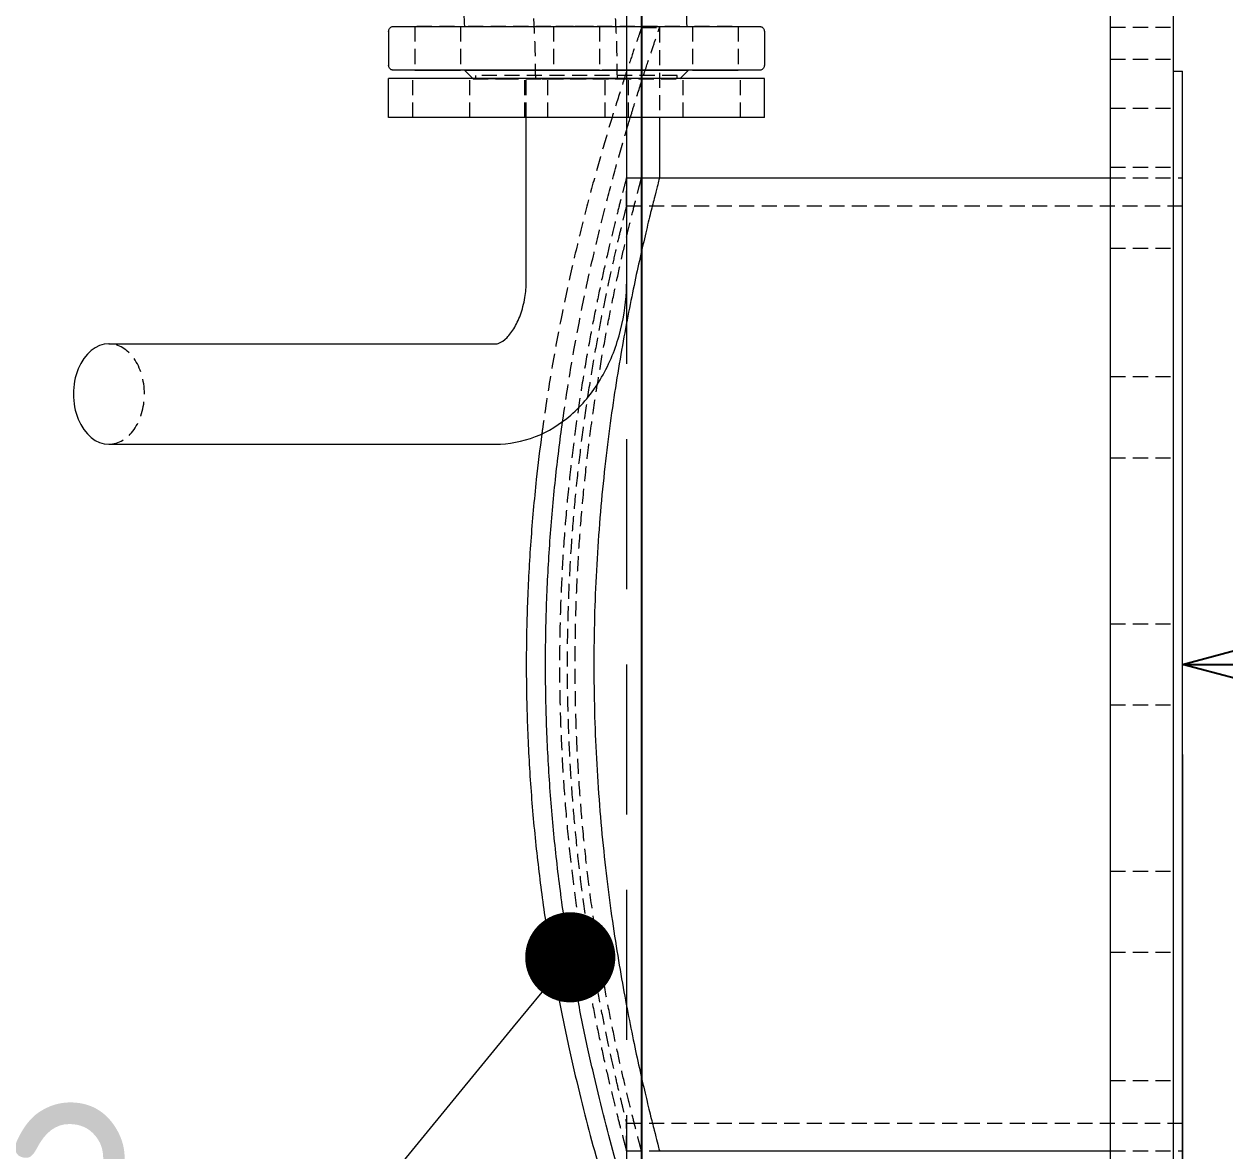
# Model space of a CAD drawing. Header units: millimetres. Extents: x -46397 to 283259, y -8690 to 23983.
# Drawn here: x 122681.2 to 123080.7, y 6290.3 to 6665.4 of the extents above; entities that cross this region are included whole.
import ezdxf
from ezdxf import colors
from ezdxf.entities.mleader import LeaderData, LeaderLine
from ezdxf.enums import TextEntityAlignment as Align
from ezdxf.math import Vec2, Vec3

# ---------------------------------------------------------------- set-up
doc = ezdxf.new("R2010")
doc.units = ezdxf.units.MM
doc.linetypes.add('HIDDENX2', pattern=[0.75, 0.5, -0.25])
doc.layers.get('Defpoints').update_dxf_attribs({"lineweight": 0})
for name, color, linetype, lineweight in [('0-Dim', 7, 'Continuous', 0), ('DUONGCHINH', 7, 'Continuous', 25), ('Long_AM_Visible', 30, 'Continuous', 25), ('NETCHINH', 7, 'Continuous', 9), ('PHANTOM 2', 8, 'Continuous', 0)]:
    doc.layers.add(name, color=color, linetype=linetype, lineweight=lineweight)
doc.styles.add('Arial', font='arial.ttf')
doc.styles.add('GHI CHÚ 1', font='isocp_IV25.ttf', dxfattribs={"width": 0.8})
doc.styles.add('Long_Text', font='isocp.shx', dxfattribs={"width": 0.7})
doc.styles.get("Standard").update_dxf_attribs({"font": 'isocp.shx', "width": 0.8})
doc.dimstyles.new('1-30SCALE', dxfattribs={"dimtxt": 75, "dimasz": 75, "dimexe": 37.5, "dimexo": 30, "dimgap": 30, "dimtad": 1, "dimtoh": 1, "dimdec": 0, "dimdsep": 46, "dimtxsty": 'GHI CHÚ 1', "dimcen": 0.09, "dimclrd": 256, "dimclre": 256, "dimclrt": 2, "dimadec": 0, "dimazin": 0, "dimtfac": 1, "dimtdec": 0, "dimtofl": 0, "dimtmove": 0, "dimatfit": 3, "dimfxl": 1, "dimlwd": 0, "dimlwe": 0, "dimarcsym": 0})

# ---------------------------------------------------------------- blocks, each defined once
blk = doc.blocks.new('A$C84ccd93c')
at = {"color": 3, "linetype": 'HIDDENX2', "lineweight": 0, "ltscale": 100, "extrusion": (6.89019e-16, 1, 0)}
blk.add_line((602.33, 1954.61), (602.33, 454.61), dxfattribs=at)
at = {"layer": 'DUONGCHINH', "color": 2, "ltscale": 10, "extrusion": (6.89019e-16, 1, 0)}
blk.add_line((607.33, 1954.61), (607.33, 454.61), dxfattribs=at)
blk = doc.blocks.new('A$Cbc6c2a49')
at = {"color": 2, "linetype": 'Continuous', "lineweight": 0, "ltscale": 10, "extrusion": (6.89019e-16, 1, 0)}
for p, q in [((763.33, 964.61), (763.33, 1444.61)), ((784.33, 964.61), (784.33, 1444.61)), ((523.2, 1415.32), (523.2, 1404.01)), ((648.2, 1415.32), (648.2, 1404.01)), ((648.2, 1399.61), (523.2, 1399.61)), ((523.2, 1386.61), (523.2, 1399.61)), ((551.24, 1399.61), (548.47, 1402.38)), ((620.16, 1399.61), (622.92, 1402.38)), ((648.2, 1386.61), (648.2, 1399.61)), ((784.33, 1402.11), (787.33, 1402.11)), ((787.33, 1007.11), (787.33, 1402.11)), ((648.2, 1386.61), (523.2, 1386.61)), ((569, 1332.61), (569, 1386.61)), ((602.4, 1332.61), (602.4, 1386.61)), ((613.33, 1386.61), (613.33, 1366.59)), ((613.33, 1366.56), (763.33, 1366.56)), ((430.13, 1311.31), (558.83, 1311.31)), ((430.13, 1277.91), (558.83, 1277.91)), ((613.33, 1042.66), (763.33, 1042.66))]:
    blk.add_line(p, q, dxfattribs=at)
at = {"color": 1, "linetype": 'HIDDENX2', "lineweight": 0, "ltscale": 10, "extrusion": (6.89019e-16, 1, 0)}
for p, q in [((531.89, 1416.95), (531.89, 1402.38)), ((547.11, 1416.95), (547.11, 1402.38)), ((578.09, 1416.95), (578.09, 1402.38)), ((593.31, 1416.95), (593.31, 1402.38)), ((607.33, 1366.59), (607.33, 1416.56)), ((607.33, 1416.56), (613.33, 1416.56)), ((613.33, 1416.56), (613.33, 1386.61)), ((624.28, 1416.95), (624.28, 1402.38)), ((639.5, 1416.95), (639.5, 1402.38)), ((763.33, 1416.75), (784.33, 1416.75)), ((763.33, 1406.11), (784.33, 1406.11)), ((531.2, 1386.61), (531.2, 1399.61)), ((550.2, 1386.61), (550.2, 1399.61)), ((551.29, 1399.56), (551.24, 1399.61)), ((619.2, 1400.61), (552.2, 1400.61)), ((552.2, 1399.61), (552.2, 1400.61)), ((568.45, 1386.61), (568.45, 1400.61)), ((569, 1386.61), (569, 1400.61)), ((576.2, 1386.61), (576.2, 1399.61)), ((578.09, 1402.38), (578.09, 1402.38)), ((593.31, 1402.38), (593.31, 1402.38)), ((595.2, 1386.61), (595.2, 1399.61)), ((602.4, 1386.61), (602.4, 1400.61)), ((602.95, 1386.61), (602.95, 1400.61)), ((619.2, 1399.61), (619.2, 1400.61)), ((620.1, 1399.56), (620.16, 1399.61)), ((621.2, 1386.61), (621.2, 1399.61)), ((640.2, 1386.61), (640.2, 1399.61)), ((763.33, 1389.75), (784.33, 1389.75)), ((602.33, 1357.29), (602.33, 1366.56)), ((602.33, 1366.56), (613.33, 1366.56)), ((607.33, 1366.59), (613.33, 1366.59)), ((763.33, 1370.14), (784.33, 1370.14)), ((763.33, 1366.56), (787.33, 1366.56)), ((763.33, 1366.56), (787.33, 1366.56)), ((602.33, 1357.29), (787.33, 1357.29)), ((763.33, 1343.14), (784.33, 1343.14)), ((763.33, 1300.39), (784.33, 1300.39)), ((763.33, 1273.39), (784.33, 1273.39)), ((763.33, 1218.11), (784.33, 1218.11)), ((763.33, 1191.11), (784.33, 1191.11)), ((763.33, 1135.84), (784.33, 1135.84)), ((763.33, 1108.84), (784.33, 1108.84)), ((763.33, 1066.09), (784.33, 1066.09)), ((602.33, 1051.93), (787.33, 1051.93)), ((602.33, 1042.66), (602.33, 1051.93)), ((602.33, 1042.66), (613.33, 1042.66)), ((763.33, 1042.66), (787.33, 1042.66))]:
    blk.add_line(p, q, dxfattribs=at)
at = {"color": 1, "linetype": 'HIDDENX2', "lineweight": 0, "ltscale": 10, "extrusion": (0, 0, -1)}
for centre, major_axis, start_param, end_param in [((539.5, 1416.95), (-7.61, 0), -0.785398, 5.497787), ((585.7, 1416.95), (-7.61, 0), -0.785398, 5.497787), ((585.7, 1416.95), (-7.61, 0), -0.785398, 5.497787), ((631.89, 1416.95), (-7.61, 0), -0.785398, 5.497787), ((585.7, 1399.56), (-34.4, 0), -0.785398, 5.497787), ((585.7, 1402.38), (-37.23, 0), -0.785398, -0.000005), ((585.7, 1399.56), (-13.59, 0), -0.785398, 5.497787), ((585.7, 1402.38), (-37.23, 0), -1.944062, -1.196848), ((585.7, 1402.38), (-7.61, 0), 2.356194490338424, 8.63937979751801)]:
    blk.add_ellipse(centre, major_axis=major_axis, ratio=0.000005, start_param=start_param, end_param=end_param, dxfattribs=at)
at = {"color": 2, "linetype": 'Continuous', "lineweight": 0, "ltscale": 10, "extrusion": (0, 0, -1)}
for centre, major_axis, start_param, end_param in [((539.5, 1402.38), (-7.61, 0), 2.356194490338424, 8.63937979751801), ((585.7, 1402.38), (-37.23, 0), -0.000005, 4.339123), ((585.7, 1402.38), (-37.23, 0), -1.196848, -0.785398), ((585.7, 1402.38), (-7.61, 0), 2.356194490338424, 8.63937979751801), ((631.89, 1402.38), (-7.61, 0), 2.356194490338424, 8.63937979751801)]:
    blk.add_ellipse(centre, major_axis=major_axis, ratio=0.000005, start_param=start_param, end_param=end_param, dxfattribs=at)
at = {"color": 2, "linetype": 'Continuous', "lineweight": 0, "ltscale": 10}
blk.add_ellipse((430.13, 1294.61), major_axis=(0, 16.7), ratio=0.707107, start_param=0, end_param=3.141593, dxfattribs=at)
at = {"color": 1, "linetype": 'HIDDENX2', "lineweight": 0, "ltscale": 10}
for major_axis, start_param, end_param in [((0, 16.7), -1.570796, 0), ((0, -16.7), 0, 1.570796)]:
    blk.add_ellipse((430.13, 1294.61), major_axis=major_axis, ratio=0.707107, start_param=start_param, end_param=end_param, dxfattribs=at)
for points, knots in [([(599.28, 1399.56), (599.28, 1403.9), (599.2, 1408.24), (598.88, 1416.91), (598.64, 1421.24), (598, 1429.88), (597.6, 1434.19), (596.64, 1442.77), (596.08, 1447.04), (594.8, 1455.55), (594.08, 1459.78), (593.28, 1463.98)], [1.5707898, 1.5707898, 1.5707898, 1.5707898, 1.6231497, 1.6231497, 1.6755095, 1.6755095, 1.7278694, 1.7278694, 1.7802293, 1.7802293, 1.8325892, 1.8325892, 1.8325892, 1.8325892]), ([(572.11, 1399.56), (572.11, 1403.56), (572.04, 1407.57), (571.74, 1415.57), (571.52, 1419.56), (570.92, 1427.53), (570.56, 1431.5), (569.67, 1439.41), (569.15, 1443.34), (567.98, 1451.17), (567.32, 1455.06), (566.59, 1458.92)], [1.5707898, 1.5707898, 1.5707898, 1.5707898, 1.6231497, 1.6231497, 1.6755095, 1.6755095, 1.7278694, 1.7278694, 1.7802293, 1.7802293, 1.8325892, 1.8325892, 1.8325892, 1.8325892]), ([(584.67, 1416.95), (587.11, 1416.95), (589.52, 1416.95), (593.08, 1416.95), (594.26, 1416.95), (596.6, 1416.95), (597.76, 1416.95), (601.15, 1416.95), (603.3, 1416.95), (605.85, 1416.95), (606.36, 1416.95), (607.35, 1416.95), (607.84, 1416.95), (609.28, 1416.95), (610.19, 1416.95), (612.81, 1416.95), (614.38, 1416.95), (616.13, 1416.95), (616.47, 1416.95), (617.12, 1416.95), (617.43, 1416.95), (618.32, 1416.95), (619.4, 1416.95), (620.26, 1416.95), (620.83, 1416.95), (621, 1416.95), (621.32, 1416.95), (621.47, 1416.95), (622.13, 1416.95), (622.42, 1416.95), (622.5, 1416.95), (622.47, 1416.95), (622.33, 1416.95), (622.27, 1416.95), (622.12, 1416.95), (622.03, 1416.95), (621.5, 1416.95), (620.85, 1416.95), (619.76, 1416.95), (619.53, 1416.95), (619.03, 1416.95), (618.77, 1416.95), (617.94, 1416.95), (617.35, 1416.95), (615.41, 1416.95), (613.92, 1416.95), (611.39, 1416.95), (610.51, 1416.95), (608.68, 1416.95), (607.73, 1416.95), (605.76, 1416.95), (604.74, 1416.95), (602.62, 1416.95), (601.53, 1416.95), (598.2, 1416.95), (595.91, 1416.95), (592.97, 1416.95), (592.37, 1416.95), (591.18, 1416.95), (590.57, 1416.95), (588.76, 1416.95), (587.55, 1416.95), (583.93, 1416.95), (581.53, 1416.95), (578.53, 1416.95), (577.93, 1416.95), (576.75, 1416.95), (576.16, 1416.95), (574.41, 1416.95), (573.26, 1416.95), (571.01, 1416.95), (569.91, 1416.95), (568.29, 1416.95), (567.76, 1416.95), (566.7, 1416.95), (566.18, 1416.95), (563.6, 1416.95), (561.71, 1416.95), (559.09, 1416.95), (558.25, 1416.95), (557.06, 1416.95), (556.68, 1416.95), (555.93, 1416.95), (555.57, 1416.95), (553.83, 1416.95), (552.65, 1416.95), (551.43, 1416.95), (551.19, 1416.95), (550.76, 1416.95), (550.55, 1416.95), (549.98, 1416.95), (549.66, 1416.95), (548.88, 1416.95), (548.59, 1416.95), (548.52, 1416.95), (548.52, 1416.95), (548.55, 1416.95), (548.58, 1416.95), (548.72, 1416.95), (548.87, 1416.95), (549.29, 1416.95), (549.55, 1416.95), (550.2, 1416.95), (550.59, 1416.95), (551.9, 1416.95), (552.99, 1416.95), (554.93, 1416.95), (555.63, 1416.95), (557.13, 1416.95), (557.93, 1416.95), (560.43, 1416.95), (562.25, 1416.95), (565.23, 1416.95), (566.26, 1416.95), (568.37, 1416.95), (569.45, 1416.95), (571.65, 1416.95), (572.78, 1416.95), (574.5, 1416.95), (575.08, 1416.95), (576.25, 1416.95), (576.84, 1416.95), (579.82, 1416.95), (582.23, 1416.95), (584.67, 1416.95)], [0, 0, 0, 0, 0.0066473, 0.0066473, 0.0099709, 0.0099709, 0.0132946, 0.0132946, 0.0199419, 0.0199419, 0.0216037, 0.0216037, 0.0232655, 0.0232655, 0.0265892, 0.0265892, 0.0332365, 0.0332365, 0.0348983, 0.0348983, 0.0365601, 0.0365601, 0.0398837, 0.0432074, 0.0432074, 0.0448692, 0.0448692, 0.046531, 0.046531, 0.0531783, 0.0531783, 0.056502, 0.056502, 0.0581638, 0.0581638, 0.0598256, 0.0598256, 0.0664729, 0.0664729, 0.0681347, 0.0681347, 0.0697965, 0.0697965, 0.0731202, 0.0731202, 0.0797675, 0.0797675, 0.0830911, 0.0830911, 0.0864148, 0.0864148, 0.0897384, 0.0897384, 0.0930621, 0.0930621, 0.0997094, 0.0997094, 0.1013712, 0.1013712, 0.103033, 0.103033, 0.1063566, 0.1063566, 0.1130039, 0.1130039, 0.1146658, 0.1146658, 0.1163276, 0.1163276, 0.1196512, 0.1196512, 0.1229749, 0.1229749, 0.1246367, 0.1246367, 0.1262985, 0.1262985, 0.1329458, 0.1329458, 0.1362695, 0.1362695, 0.1379313, 0.1379313, 0.1395931, 0.1395931, 0.1462404, 0.1462404, 0.1479022, 0.1479022, 0.149564, 0.149564, 0.1528877, 0.1528877, 0.159535, 0.159535, 0.1611968, 0.1611968, 0.1628586, 0.1628586, 0.1661823, 0.1661823, 0.1695059, 0.1695059, 0.1728295, 0.1728295, 0.1794768, 0.1794768, 0.1828005, 0.1828005, 0.1861241, 0.1861241, 0.1927714, 0.1927714, 0.1960951, 0.1960951, 0.1994187, 0.1994187, 0.2027424, 0.2027424, 0.2044042, 0.2044042, 0.206066, 0.206066, 0.2127133, 0.2127133, 0.2127133, 0.2127133]), ([(607.33, 1416.56), (607.33, 1416.56), (607.22, 1416.24), (606.76, 1414.92), (606.41, 1413.91), (605.47, 1411.2), (604.89, 1409.5), (603.51, 1405.4), (602.71, 1403.01), (600.94, 1397.59), (599.97, 1394.55), (597.88, 1387.88), (596.77, 1384.26), (594.47, 1376.49), (593.29, 1372.36), (590.88, 1363.69), (589.67, 1359.16), (587.28, 1349.81), (586.06, 1344.84), (583.63, 1334.34), (582.42, 1328.82), (580.06, 1317.3), (578.92, 1311.31), (576.76, 1298.94), (575.74, 1292.56), (574.59, 1284.48), (574.37, 1282.91), (574.16, 1281.33)], [322.33581, 322.33581, 322.33581, 322.33581, 342.476028, 342.476028, 362.616247, 362.616247, 382.756465, 382.756465, 402.896684, 402.896684, 423.036902, 423.036902, 443.17712, 443.17712, 463.317339, 463.317339, 483.457557, 483.457557, 503.609315, 503.609315, 523.761073, 523.761073, 543.912831, 543.912831, 564.064589, 564.064589, 568.89586, 568.89586, 568.89586, 568.89586]), ([(603.6, 1386.61), (604.08, 1388.2), (604.55, 1389.74), (606.04, 1394.55), (607.01, 1397.59), (608.76, 1403.02), (609.55, 1405.41), (610.92, 1409.5), (611.49, 1411.2), (612.42, 1413.91), (612.76, 1414.92), (613.22, 1416.24), (613.33, 1416.56), (613.33, 1416.56)], [212.659395, 212.659395, 212.659395, 212.659395, 221.590894, 221.590894, 241.727475, 241.727475, 261.864056, 261.864056, 282.000636, 282.000636, 302.137217, 302.137217, 322.273798, 322.273798, 322.273798, 322.273798]), ([(622.92, 1402.38), (621.79, 1402.38), (620.63, 1402.38), (617.5, 1402.38), (615.48, 1402.38), (611.34, 1402.38), (609.21, 1402.38), (604.85, 1402.38), (602.62, 1402.38), (598.1, 1402.38), (595.81, 1402.38), (591.2, 1402.38), (588.87, 1402.38), (584.22, 1402.38), (581.88, 1402.38), (577.25, 1402.38), (574.95, 1402.38), (570.4, 1402.38), (568.16, 1402.38), (563.76, 1402.38), (561.59, 1402.38), (557.39, 1402.38), (555.35, 1402.38), (551.69, 1402.38), (550.05, 1402.38), (548.47, 1402.38)], [58.043195, 58.043195, 58.043195, 58.043195, 62.338104, 62.338104, 69.317289, 69.317289, 76.296474, 76.296474, 83.275658, 83.275658, 90.254842, 90.254842, 97.234026, 97.234026, 104.21321, 104.21321, 111.192394, 111.192394, 118.171578, 118.171578, 125.150762, 125.150762, 132.129946, 132.129946, 138.113507, 138.113507, 138.113507, 138.113507]), ([(581.06, 1285.41), (581.09, 1285.62), (581.12, 1285.83), (582.07, 1292.55), (583.07, 1298.93), (585.21, 1311.3), (586.34, 1317.3), (588.67, 1328.81), (589.87, 1334.34), (592.28, 1344.83), (593.48, 1349.81), (595.85, 1359.16), (597.05, 1363.69), (599.43, 1372.36), (600.6, 1376.5), (601.96, 1381.13), (602.18, 1381.87), (602.4, 1382.6)], [79.946567, 79.946567, 79.946567, 79.946567, 80.590576, 80.590576, 100.73822, 100.73822, 120.885864, 120.885864, 141.033508, 141.033508, 161.181152, 161.181152, 181.317733, 181.317733, 201.454314, 201.454314, 205.340096, 205.340096, 205.340096, 205.340096]), ([(602.33, 1366.56), (602.33, 1366.56), (602.27, 1366.32), (602, 1365.31), (601.79, 1364.55), (601.25, 1362.49), (600.9, 1361.19), (600.09, 1358.07), (599.63, 1356.25), (598.59, 1352.11), (598.02, 1349.79), (596.8, 1344.7), (596.15, 1341.92), (594.8, 1335.99), (594.11, 1332.82), (592.71, 1326.18), (592, 1322.71), (590.61, 1315.55), (589.9, 1311.74), (588.49, 1303.7), (587.78, 1299.47), (586.42, 1290.65), (585.76, 1286.06), (584.51, 1276.59), (583.93, 1271.71), (582.86, 1261.75), (582.38, 1256.65), (581.55, 1246.34), (581.19, 1241.11), (580.63, 1230.63), (580.41, 1225.37), (580.13, 1214.92), (580.06, 1209.73), (580.06, 1199.5), (580.13, 1194.31), (580.41, 1183.85), (580.63, 1178.6), (581.19, 1168.11), (581.55, 1162.89), (582.38, 1152.57), (582.86, 1147.48), (583.93, 1137.51), (584.51, 1132.64), (585.76, 1123.17), (586.42, 1118.58), (587.78, 1109.76), (588.49, 1105.53), (589.9, 1097.49), (590.61, 1093.68), (592, 1086.52), (592.71, 1083.04), (594.11, 1076.41), (594.8, 1073.24), (596.15, 1067.31), (596.8, 1064.53), (598.02, 1059.44), (598.59, 1057.12), (599.63, 1052.98), (600.09, 1051.16), (600.9, 1048.04), (601.25, 1046.74), (601.79, 1044.68), (602, 1043.91), (602.27, 1042.91), (602.33, 1042.66), (602.33, 1042.66)], [245.334781, 245.334781, 245.334781, 245.334781, 260.666733, 260.666733, 275.998686, 275.998686, 291.330638, 291.330638, 306.66259, 306.66259, 321.994542, 321.994542, 337.326495, 337.326495, 352.658447, 352.658447, 367.990399, 367.990399, 383.325294, 383.325294, 398.66019, 398.66019, 413.995085, 413.995085, 429.329981, 429.329981, 444.664876, 444.664876, 459.999771, 459.999771, 475.334667, 475.334667, 490.669562, 490.669562, 506.004458, 506.004458, 521.339353, 521.339353, 536.674248, 536.674248, 552.009144, 552.009144, 567.344039, 567.344039, 582.678934, 582.678934, 598.01383, 598.01383, 613.348725, 613.348725, 628.680678, 628.680678, 644.01263, 644.01263, 659.344582, 659.344582, 674.676534, 674.676534, 690.008486, 690.008486, 705.340439, 705.340439, 720.672391, 720.672391, 736.004343, 736.004343, 736.004343, 736.004343]), ([(607.33, 1042.64), (607.33, 1042.64), (607.27, 1042.88), (607, 1043.89), (606.8, 1044.65), (606.25, 1046.71), (605.92, 1048.01), (605.11, 1051.13), (604.65, 1052.95), (603.62, 1057.09), (603.05, 1059.41), (601.84, 1064.51), (601.2, 1067.28), (599.87, 1073.22), (599.18, 1076.38), (597.78, 1083.02), (597.08, 1086.5), (595.7, 1093.66), (595, 1097.47), (593.6, 1105.52), (592.9, 1109.75), (591.55, 1118.57), (590.89, 1123.16), (589.66, 1132.63), (589.08, 1137.51), (588.02, 1147.47), (587.54, 1152.57), (586.72, 1162.89), (586.37, 1168.11), (585.8, 1178.59), (585.59, 1183.85), (585.31, 1194.31), (585.25, 1199.5), (585.25, 1209.73), (585.31, 1214.92), (585.59, 1225.38), (585.8, 1230.64), (586.37, 1241.12), (586.72, 1246.34), (587.54, 1256.66), (588.02, 1261.75), (589.08, 1271.72), (589.66, 1276.6), (590.89, 1286.07), (591.55, 1290.66), (592.9, 1299.48), (593.6, 1303.71), (595, 1311.76), (595.7, 1315.57), (597.08, 1322.73), (597.78, 1326.21), (599.18, 1332.85), (599.87, 1336.01), (601.2, 1341.95), (601.84, 1344.72), (603.05, 1349.81), (603.62, 1352.13), (604.65, 1356.28), (605.11, 1358.1), (605.92, 1361.22), (606.25, 1362.52), (606.8, 1364.58), (607, 1365.34), (607.27, 1366.35), (607.33, 1366.59), (607.33, 1366.59)], [245.354851, 245.354851, 245.354851, 245.354851, 260.688107, 260.688107, 276.021362, 276.021362, 291.354617, 291.354617, 306.687872, 306.687872, 322.021128, 322.021128, 337.354383, 337.354383, 352.687638, 352.687638, 368.020893, 368.020893, 383.356994, 383.356994, 398.693096, 398.693096, 414.029197, 414.029197, 429.365298, 429.365298, 444.701399, 444.701399, 460.0375, 460.0375, 475.373602, 475.373602, 490.709703, 490.709703, 506.045804, 506.045804, 521.381905, 521.381905, 536.718006, 536.718006, 552.054107, 552.054107, 567.390209, 567.390209, 582.72631, 582.72631, 598.062411, 598.062411, 613.398512, 613.398512, 628.731767, 628.731767, 644.065023, 644.065023, 659.398278, 659.398278, 674.731533, 674.731533, 690.064788, 690.064788, 705.398044, 705.398044, 720.731299, 720.731299, 736.064554, 736.064554, 736.064554, 736.064554]), ([(602.33, 1357.29), (602.33, 1357.29), (602.28, 1357.07), (602.03, 1356.12), (601.85, 1355.4), (601.37, 1353.45), (601.06, 1352.23), (600.35, 1349.29), (599.93, 1347.57), (599.01, 1343.67), (598.5, 1341.49), (597.42, 1336.68), (596.84, 1334.07), (595.65, 1328.47), (595.03, 1325.49), (593.79, 1319.23), (593.16, 1315.95), (591.92, 1309.2), (591.29, 1305.6), (590.04, 1298.02), (589.42, 1294.03), (588.21, 1285.71), (587.62, 1281.39), (586.52, 1272.46), (586, 1267.86), (585.06, 1258.46), (584.63, 1253.66), (583.89, 1243.93), (583.58, 1239.01), (583.08, 1229.13), (582.89, 1224.18), (582.64, 1214.33), (582.58, 1209.43), (582.58, 1199.8), (582.64, 1194.9), (582.89, 1185.05), (583.08, 1180.1), (583.58, 1170.22), (583.89, 1165.29), (584.63, 1155.57), (585.06, 1150.77), (586, 1141.37), (586.52, 1136.77), (587.62, 1127.84), (588.21, 1123.51), (589.42, 1115.2), (590.04, 1111.21), (591.29, 1103.63), (591.92, 1100.03), (593.16, 1093.28), (593.79, 1090), (595.03, 1083.74), (595.65, 1080.76), (596.84, 1075.16), (597.42, 1072.54), (598.5, 1067.74), (599.01, 1065.56), (599.93, 1061.65), (600.35, 1059.94), (601.06, 1057), (601.37, 1055.77), (601.85, 1053.83), (602.03, 1053.11), (602.28, 1052.16), (602.33, 1051.93), (602.33, 1051.93)], [231.149206, 231.149206, 231.149206, 231.149206, 245.594945, 245.594945, 260.040684, 260.040684, 274.486423, 274.486423, 288.932162, 288.932162, 303.377901, 303.377901, 317.823639, 317.823639, 332.269378, 332.269378, 346.715117, 346.715117, 361.163029, 361.163029, 375.610941, 375.610941, 390.058853, 390.058853, 404.506765, 404.506765, 418.954677, 418.954677, 433.402589, 433.402589, 447.850501, 447.850501, 462.298413, 462.298413, 476.746325, 476.746325, 491.194237, 491.194237, 505.642149, 505.642149, 520.090061, 520.090061, 534.537973, 534.537973, 548.985885, 548.985885, 563.433797, 563.433797, 577.881709, 577.881709, 592.327447, 592.327447, 606.773186, 606.773186, 621.218925, 621.218925, 635.664664, 635.664664, 650.110403, 650.110403, 664.556142, 664.556142, 679.00188, 679.00188, 693.447619, 693.447619, 693.447619, 693.447619])]:
    blk.add_open_spline(points, degree=3, knots=knots, dxfattribs=at)
at = {"color": 2, "linetype": 'Continuous', "lineweight": 0, "ltscale": 10}
for points, knots in [([(622.48, 1416.95), (622.38, 1420.1), (622.24, 1423.25), (621.87, 1429.54), (621.64, 1432.68), (621.09, 1438.95), (620.78, 1442.08), (620.06, 1448.32), (619.66, 1451.43), (618.77, 1457.63), (618.28, 1460.72), (617.75, 1463.8)], [1.6154377, 1.6154377, 1.6154377, 1.6154377, 1.6542929, 1.6542929, 1.693149, 1.693149, 1.7320051, 1.7320051, 1.7708612, 1.7708612, 1.8097174, 1.8097174, 1.8097174, 1.8097174]), ([(548.52, 1416.95), (548.4, 1419.86), (548.24, 1422.77), (547.82, 1428.57), (547.56, 1431.46), (546.95, 1437.22), (546.6, 1440.09), (546.15, 1443.34), (546.09, 1443.73), (546.04, 1444.12)], [1.6276595, 1.6276595, 1.6276595, 1.6276595, 1.6734402, 1.6734402, 1.7192221, 1.7192221, 1.765004, 1.765004, 1.7713162, 1.7713162, 1.7713162, 1.7713162]), ([(523.2, 1415.32), (523.2, 1415.49), (523.23, 1415.67), (523.34, 1416), (523.42, 1416.16), (523.63, 1416.44), (523.76, 1416.56), (524.04, 1416.76), (524.2, 1416.83), (524.45, 1416.91), (524.53, 1416.92), (524.66, 1416.94), (524.71, 1416.95), (524.76, 1416.95), (524.78, 1416.95), (524.79, 1416.95), (524.8, 1416.95), (524.8, 1416.95), (524.8, 1416.95), (524.81, 1416.95), (524.81, 1416.95), (524.82, 1416.95), (524.82, 1416.95), (524.82, 1416.95), (524.82, 1416.95), (524.82, 1416.95), (524.82, 1416.95), (524.83, 1416.95), (524.83, 1416.95), (524.83, 1416.95), (524.84, 1416.95), (524.86, 1416.95), (524.9, 1416.95), (525.11, 1416.95), (525.39, 1416.95), (526.23, 1416.95), (526.78, 1416.95), (528.13, 1416.95), (528.94, 1416.95), (530.79, 1416.95), (531.84, 1416.95), (534.17, 1416.95), (535.45, 1416.95), (538.23, 1416.95), (539.73, 1416.95), (542.91, 1416.95), (544.6, 1416.95), (548.16, 1416.95), (550.02, 1416.95), (553.89, 1416.95), (555.91, 1416.95), (560.05, 1416.95), (562.19, 1416.95), (566.54, 1416.95), (568.77, 1416.95), (573.29, 1416.95), (575.58, 1416.95), (580.2, 1416.95), (582.53, 1416.95), (587.18, 1416.95), (589.51, 1416.95), (594.14, 1416.95), (596.44, 1416.95), (600.99, 1416.95), (603.24, 1416.95), (607.64, 1416.95), (609.8, 1416.95), (614, 1416.95), (616.04, 1416.95), (619.99, 1416.95), (621.89, 1416.95), (625.52, 1416.95), (627.26, 1416.95), (630.54, 1416.95), (632.09, 1416.95), (634.96, 1416.95), (636.3, 1416.95), (638.74, 1416.95), (639.85, 1416.95), (641.82, 1416.95), (642.69, 1416.95), (644.16, 1416.95), (644.77, 1416.95), (645.73, 1416.95), (646.08, 1416.95), (646.39, 1416.95), (646.46, 1416.95), (646.53, 1416.95), (646.54, 1416.95), (646.56, 1416.95), (646.56, 1416.95), (646.57, 1416.95), (646.56, 1416.95), (646.57, 1416.95), (646.57, 1416.95), (646.58, 1416.95), (646.58, 1416.95), (646.58, 1416.95), (646.58, 1416.95), (646.59, 1416.95), (646.59, 1416.95), (646.59, 1416.95), (646.6, 1416.95), (646.61, 1416.95), (646.62, 1416.95), (646.64, 1416.95), (646.65, 1416.95), (646.69, 1416.94), (646.73, 1416.94), (646.87, 1416.92), (646.97, 1416.9), (647.23, 1416.82), (647.39, 1416.74), (647.67, 1416.53), (647.8, 1416.4), (648, 1416.12), (648.07, 1415.96), (648.17, 1415.64), (648.2, 1415.48), (648.2, 1415.32)], [0, 0, 0, 0, 0.528736, 0.528736, 1.047921, 1.047921, 1.567449, 1.567449, 2.086964, 2.086964, 2.344199, 2.344199, 2.473782, 2.473782, 2.514623, 2.514623, 2.527888, 2.527888, 2.534445, 2.534445, 2.547747, 2.547747, 2.574177, 2.574177, 2.606475, 2.606475, 2.703306, 2.703306, 2.993693, 2.993693, 3.864856, 3.864856, 6.478895, 6.478895, 13.48298, 13.48298, 20.462889, 20.462889, 27.442146, 27.442146, 34.421351, 34.421351, 41.400544, 41.400544, 48.379732, 48.379732, 55.358919, 55.358919, 62.338104, 62.338104, 69.317289, 69.317289, 76.296474, 76.296474, 83.275658, 83.275658, 90.254842, 90.254842, 97.234026, 97.234026, 104.21321, 104.21321, 111.192394, 111.192394, 118.171578, 118.171578, 125.150762, 125.150762, 132.129946, 132.129946, 139.109131, 139.109131, 146.088316, 146.088316, 153.067501, 153.067501, 160.046687, 160.046687, 167.025875, 167.025875, 174.005066, 174.005066, 180.984267, 180.984267, 187.963501, 187.963501, 190.875835, 190.875835, 192.295898, 192.295898, 192.987402, 192.987402, 193.506022, 193.506022, 193.603436, 193.603436, 193.613191, 193.613191, 193.619737, 193.619737, 193.626295, 193.626295, 193.639578, 193.639578, 193.665966, 193.665966, 193.700248, 193.700248, 193.803071, 193.803071, 194.112683, 194.112683, 194.636116, 194.636116, 195.155483, 195.155483, 195.675004, 195.675004, 196.157959, 196.157959, 196.157959, 196.157959]), ([(548.47, 1402.38), (548.21, 1402.38), (547.94, 1402.38), (545.87, 1402.38), (544.13, 1402.38), (540.85, 1402.38), (539.31, 1402.38), (536.43, 1402.38), (535.09, 1402.38), (532.65, 1402.38), (531.54, 1402.38), (529.57, 1402.38), (528.71, 1402.38), (527.23, 1402.38), (526.62, 1402.38), (525.66, 1402.38), (525.31, 1402.38), (525, 1402.38), (524.93, 1402.38), (524.87, 1402.38), (524.85, 1402.38), (524.84, 1402.38), (524.83, 1402.38), (524.83, 1402.38), (524.83, 1402.38), (524.82, 1402.38), (524.82, 1402.38), (524.81, 1402.38), (524.81, 1402.38), (524.81, 1402.38), (524.81, 1402.38), (524.81, 1402.38), (524.81, 1402.38), (524.8, 1402.38), (524.8, 1402.38), (524.78, 1402.38), (524.78, 1402.38), (524.76, 1402.39), (524.74, 1402.39), (524.7, 1402.39), (524.66, 1402.39), (524.53, 1402.41), (524.43, 1402.43), (524.16, 1402.52), (524, 1402.6), (523.72, 1402.8), (523.6, 1402.93), (523.4, 1403.21), (523.32, 1403.37), (523.22, 1403.69), (523.2, 1403.85), (523.2, 1404.01)], [138.113507, 138.113507, 138.113507, 138.113507, 139.109131, 139.109131, 146.088316, 146.088316, 153.067501, 153.067501, 160.046687, 160.046687, 167.025875, 167.025875, 174.005066, 174.005066, 180.984267, 180.984267, 187.963501, 187.963501, 190.875835, 190.875835, 192.295898, 192.295898, 192.987402, 192.987402, 193.506022, 193.506022, 193.603436, 193.603436, 193.613191, 193.613191, 193.619737, 193.619737, 193.626295, 193.626295, 193.639578, 193.639578, 193.665966, 193.665966, 193.700248, 193.700248, 193.803071, 193.803071, 194.112683, 194.112683, 194.636116, 194.636116, 195.155483, 195.155483, 195.675004, 195.675004, 196.157959, 196.157959, 196.157959, 196.157959]), ([(648.2, 1404.01), (648.2, 1403.84), (648.17, 1403.66), (648.06, 1403.33), (647.97, 1403.17), (647.76, 1402.89), (647.64, 1402.77), (647.35, 1402.57), (647.19, 1402.5), (646.94, 1402.42), (646.86, 1402.41), (646.73, 1402.39), (646.69, 1402.39), (646.63, 1402.38), (646.62, 1402.38), (646.6, 1402.38), (646.6, 1402.38), (646.59, 1402.38), (646.59, 1402.38), (646.58, 1402.38), (646.58, 1402.38), (646.58, 1402.38), (646.58, 1402.38), (646.57, 1402.38), (646.57, 1402.38), (646.57, 1402.38), (646.57, 1402.38), (646.57, 1402.38), (646.57, 1402.38), (646.56, 1402.38), (646.56, 1402.38), (646.53, 1402.38), (646.49, 1402.38), (646.29, 1402.38), (646, 1402.38), (645.16, 1402.38), (644.61, 1402.38), (643.26, 1402.38), (642.46, 1402.38), (640.6, 1402.38), (639.55, 1402.38), (637.22, 1402.38), (635.94, 1402.38), (633.16, 1402.38), (631.67, 1402.38), (628.48, 1402.38), (626.79, 1402.38), (624.33, 1402.38), (623.63, 1402.38), (622.92, 1402.38)], [0, 0, 0, 0, 0.528736, 0.528736, 1.047921, 1.047921, 1.567449, 1.567449, 2.086964, 2.086964, 2.344199, 2.344199, 2.473782, 2.473782, 2.514623, 2.514623, 2.527888, 2.527888, 2.534445, 2.534445, 2.547747, 2.547747, 2.574177, 2.574177, 2.606475, 2.606475, 2.703306, 2.703306, 2.993693, 2.993693, 3.864856, 3.864856, 6.478895, 6.478895, 13.48298, 13.48298, 20.462889, 20.462889, 27.442146, 27.442146, 34.421351, 34.421351, 41.400544, 41.400544, 48.379732, 48.379732, 55.358919, 55.358919, 58.043195, 58.043195, 58.043195, 58.043195]), ([(613.33, 1366.59), (613.33, 1366.59), (613.27, 1366.35), (613, 1365.34), (612.8, 1364.58), (612.26, 1362.52), (611.93, 1361.22), (611.14, 1358.1), (610.68, 1356.28), (609.66, 1352.14), (609.1, 1349.82), (607.9, 1344.72), (607.26, 1341.95), (605.94, 1336.01), (605.26, 1332.85), (603.88, 1326.21), (603.19, 1322.73), (601.82, 1315.57), (601.12, 1311.76), (599.74, 1303.71), (599.05, 1299.48), (597.71, 1290.66), (597.06, 1286.07), (595.84, 1276.6), (595.26, 1271.72), (594.22, 1261.75), (593.74, 1256.66), (592.93, 1246.34), (592.58, 1241.12), (592.02, 1230.63), (591.81, 1225.37), (591.54, 1214.92), (591.47, 1209.73), (591.47, 1204.61)], [735.98588, 735.98588, 735.98588, 735.98588, 751.317553, 751.317553, 766.649226, 766.649226, 781.980899, 781.980899, 797.312573, 797.312573, 812.644246, 812.644246, 827.975919, 827.975919, 843.307593, 843.307593, 858.639266, 858.639266, 873.973671, 873.973671, 889.308076, 889.308076, 904.642481, 904.642481, 919.976886, 919.976886, 935.311291, 935.311291, 950.645696, 950.645696, 965.980101, 965.980101, 981.314506, 981.314506, 981.314506, 981.314506]), ([(558.83, 1277.91), (563.14, 1277.91), (567.69, 1278.73), (576.25, 1282.07), (580.26, 1284.53), (587.63, 1290.91), (590.91, 1294.92), (596.33, 1303.9), (598.41, 1308.9), (601.26, 1318.96), (602.04, 1324.03), (602.36, 1330.13), (602.4, 1331.38), (602.4, 1332.61)], [1, 1, 1, 1, 1.284704, 1.284704, 1.56092, 1.56092, 1.859879, 1.859879, 2.174038, 2.174038, 2.488198, 2.488198, 2.570796, 2.570796, 2.570796, 2.570796]), ([(558.83, 1311.31), (559.13, 1311.31), (559.47, 1311.35), (560.66, 1311.87), (561.54, 1312.39), (563.39, 1314.27), (564.3, 1315.42), (565.93, 1318.22), (566.67, 1319.85), (567.88, 1323.45), (568.35, 1325.44), (568.88, 1329.19), (569, 1330.94), (569, 1332.61)], [1, 1, 1, 1, 1.314159, 1.314159, 1.628319, 1.628319, 1.876789, 1.876789, 2.112114, 2.112114, 2.357166, 2.357166, 2.570796, 2.570796, 2.570796, 2.570796]), ([(575.39, 1204.61), (575.39, 1211.33), (575.51, 1218.15), (576, 1231.87), (576.37, 1238.77), (577.35, 1252.5), (577.96, 1259.35), (579.38, 1272.64), (580.18, 1279.09), (581.06, 1285.41)], [0, 0, 0, 0, 20.147644, 20.147644, 40.295288, 40.295288, 60.442932, 60.442932, 79.946567, 79.946567, 79.946567, 79.946567]), ([(574.16, 1281.33), (573.49, 1276.32), (572.87, 1271.24), (571.59, 1259.35), (570.97, 1252.51), (569.98, 1238.77), (569.61, 1231.87), (569.11, 1218.15), (568.99, 1211.33), (568.99, 1197.9), (569.11, 1191.07), (569.61, 1177.36), (569.98, 1170.46), (570.97, 1156.72), (571.59, 1149.88), (573.05, 1136.37), (573.89, 1129.71), (575.74, 1116.67), (576.76, 1110.29), (578.92, 1097.92), (580.06, 1091.93), (582.42, 1080.41), (583.63, 1074.89), (586.06, 1064.39), (587.28, 1059.42), (589.67, 1050.07), (590.88, 1045.54), (593.29, 1036.87), (594.47, 1032.73), (596.77, 1024.97), (597.88, 1021.35), (599.97, 1014.68), (600.94, 1011.64), (602.71, 1006.22), (603.51, 1003.83), (604.89, 999.73), (605.47, 998.03), (606.41, 995.32), (606.76, 994.31), (607.22, 992.98), (607.33, 992.66), (607.33, 992.66)], [568.89586, 568.89586, 568.89586, 568.89586, 584.216346, 584.216346, 604.368104, 604.368104, 624.519862, 624.519862, 644.67162, 644.67162, 664.823378, 664.823378, 684.975136, 684.975136, 705.126893, 705.126893, 725.278651, 725.278651, 745.430409, 745.430409, 765.582167, 765.582167, 785.733925, 785.733925, 805.885683, 805.885683, 826.025901, 826.025901, 846.166119, 846.166119, 866.306338, 866.306338, 886.446556, 886.446556, 906.586775, 906.586775, 926.726993, 926.726993, 946.867211, 946.867211, 967.00743, 967.00743, 967.00743, 967.00743]), ([(613.33, 992.66), (613.33, 992.66), (613.22, 992.98), (612.76, 994.31), (612.42, 995.32), (611.49, 998.02), (610.92, 999.73), (609.55, 1003.82), (608.76, 1006.21), (607.01, 1011.64), (606.04, 1014.68), (603.98, 1021.34), (602.88, 1024.97), (600.6, 1032.73), (599.43, 1036.87), (597.05, 1045.54), (595.85, 1050.07), (593.48, 1059.42), (592.28, 1064.39), (589.87, 1074.89), (588.67, 1080.41), (586.34, 1091.93), (585.21, 1097.93), (583.07, 1110.3), (582.07, 1116.68), (580.23, 1129.71), (579.4, 1136.38), (577.96, 1149.88), (577.35, 1156.73), (576.37, 1170.46), (576, 1177.36), (575.51, 1191.08), (575.39, 1197.9), (575.39, 1204.61)], [966.821393, 966.821393, 966.821393, 966.821393, 986.957974, 986.957974, 1007.094554, 1007.094554, 1027.231135, 1027.231135, 1047.367716, 1047.367716, 1067.504296, 1067.504296, 1087.640877, 1087.640877, 1107.777458, 1107.777458, 1127.914038, 1127.914038, 1148.061682, 1148.061682, 1168.209326, 1168.209326, 1188.356971, 1188.356971, 1208.504615, 1208.504615, 1228.652259, 1228.652259, 1248.799903, 1248.799903, 1268.947547, 1268.947547, 1289.095191, 1289.095191, 1289.095191, 1289.095191]), ([(591.47, 1204.61), (591.47, 1199.5), (591.54, 1194.31), (591.81, 1183.85), (592.02, 1178.59), (592.58, 1168.11), (592.93, 1162.89), (593.74, 1152.57), (594.22, 1147.48), (595.26, 1137.51), (595.84, 1132.63), (597.06, 1123.16), (597.71, 1118.57), (599.05, 1109.75), (599.74, 1105.52), (601.12, 1097.47), (601.82, 1093.66), (603.19, 1086.5), (603.88, 1083.02), (605.26, 1076.38), (605.94, 1073.22), (607.26, 1067.28), (607.9, 1064.51), (609.1, 1059.41), (609.66, 1057.09), (610.68, 1052.95), (611.14, 1051.13), (611.93, 1048.01), (612.26, 1046.71), (612.8, 1044.65), (613, 1043.89), (613.27, 1042.88), (613.33, 1042.64), (613.33, 1042.64)], [0, 0, 0, 0, 15.334405, 15.334405, 30.66881, 30.66881, 46.003215, 46.003215, 61.33762, 61.33762, 76.672025, 76.672025, 92.00643, 92.00643, 107.340835, 107.340835, 122.67524, 122.67524, 138.006913, 138.006913, 153.338587, 153.338587, 168.67026, 168.67026, 184.001933, 184.001933, 199.333607, 199.333607, 214.66528, 214.66528, 229.996953, 229.996953, 245.328627, 245.328627, 245.328627, 245.328627])]:
    blk.add_open_spline(points, degree=3, knots=knots, dxfattribs=at)
at = {"color": 1, "linetype": 'HIDDENX2', "lineweight": 0, "ltscale": 10}
blk.add_open_spline([(548.52, 1416.95), (548.52, 1416.95), (548.52, 1416.95), (548.52, 1416.95)], degree=3, dxfattribs=at)
at = {"color": 2, "linetype": 'Continuous', "lineweight": 0, "ltscale": 10}
blk.add_open_spline([(602.4, 1382.6), (602.8, 1383.97), (603.21, 1385.31), (603.6, 1386.61)], degree=3, dxfattribs=at)
blk = doc.blocks.new('_TagCircle')
at = {"color": 0, "linetype": 'ByBlock', "lineweight": -2, "transparency": 16777216}
blk.add_circle((0, 0), 4, dxfattribs=at)
at = {"layer": 'Long_AM_Visible', "color": 0, "transparency": 16777216, "style": 'Long_Text'}
blk.add_attdef('TAGNUMBER', text='', height=3, dxfattribs=at).set_placement((0, -1.5), align=Align.CENTER)
blk = doc.blocks.new('_Open30')
at = {"color": 0, "linetype": 'ByBlock', "lineweight": -2}
for p, q in [((-1, 0.2679), (0, 0)), ((0, 0), (-1, -0.2679)), ((0, 0), (-1, 0))]:
    blk.add_line(p, q, dxfattribs=at)
blk = doc.blocks.new('*D509')
at = {"layer": 'Defpoints', "color": 0, "transparency": 16777216}
for p in [(123066.61, 6452.22, -1.5), (122886.61, 6218.42, -1.5), (123066.61, 6123.36)]:
    blk.add_point(p, dxfattribs=at)
at = {"layer": 'PHANTOM 2', "linetype": 'Continuous', "lineweight": 0, "transparency": 16777216}
for p, q in [((123066.61, 6422.22), (123066.61, 6093.36)), ((122886.61, 6188.42), (122886.61, 6093.36)), ((122796.61, 6123.36), (122706.61, 6123.36)), ((123156.61, 6123.36), (123246.61, 6123.36))]:
    blk.add_line(p, q, dxfattribs=at)
at = {"layer": 'PHANTOM 2', "transparency": 16777216}
for points in [[(122796.61, 6138.36), (122796.61, 6108.36), (122886.61, 6123.36)], [(123156.61, 6138.36), (123156.61, 6108.36), (123066.61, 6123.36)]]:
    blk.add_solid(points, dxfattribs=at)
at = {"layer": 'PHANTOM 2', "color": 2, "transparency": 16777216, "insert": (123215.51, 6200.09), "char_height": 95, "attachment_point": 5, "style": 'GHI CHÚ 1'}
blk.add_mtext('180', dxfattribs=at)
blk = doc.blocks.new('*D510')
at = {"layer": 'Defpoints', "color": 0, "transparency": 16777216}
for p in [(122838.15, 7202.22, -1.5), (123292.64, 7202.22), (123063.61, 6452.22, -1.5)]:
    blk.add_point(p, dxfattribs=at)
at = {"layer": 'PHANTOM 2', "linetype": 'Continuous', "lineweight": 0, "transparency": 16777216}
for p, q in [((122868.15, 7202.22), (123322.64, 7202.22)), ((123292.64, 6542.22), (123292.64, 7112.22)), ((123093.61, 6452.22), (123322.64, 6452.22))]:
    blk.add_line(p, q, dxfattribs=at)
at = {"layer": 'PHANTOM 2', "transparency": 16777216}
for points in [[(123277.64, 7112.22), (123307.64, 7112.22), (123292.64, 7202.22)], [(123277.64, 6542.22), (123307.64, 6542.22), (123292.64, 6452.22)]]:
    blk.add_solid(points, dxfattribs=at)
at = {"layer": 'PHANTOM 2', "color": 2, "transparency": 16777216, "insert": (123215.14, 6827.22), "char_height": 95, "attachment_point": 5, "rotation": 90, "style": 'GHI CHÚ 1'}
blk.add_mtext('750', dxfattribs=at)
blk = doc.blocks.new('_Dot')
at = {"color": 0, "linetype": 'ByBlock', "lineweight": -2}
blk.add_line((-0.5, 0), (-1, 0), dxfattribs=at)
at = {"color": 0, "linetype": 'ByBlock', "const_width": 0.5}
blk.add_lwpolyline([(-0.25, 0, 1), (0.25, 0, 1)], format="xyb", close=True, dxfattribs=at)

msp = doc.modelspace()

# ---------------------------------------------------------------- block references
for name in ['A$Cbc6c2a49', 'A$C84ccd93c']:
    msp.add_blockref(name, (122279.28, 5247.61, -1.5))

# ---------------------------------------------------------------- dimensions: what is measured, and where the dimension line sits
at = {"layer": 'PHANTOM 2'}
dim = msp.add_linear_dim(base=(123292.64, 7202.22), p1=(123063.61, 6452.22, -1.5), p2=(122838.15, 7202.22, -1.5), angle=90, dimstyle='1-30SCALE', override={"dimtxt": 95, "dimasz": 90, "dimexe": 30, "dimtmove": 1}, dxfattribs=at)
dim.commit()
dim.dimension.update_dxf_attribs({"geometry": '*D510', "text_midpoint": (123215.14, 6827.22)})
dim = msp.add_linear_dim(base=(123066.61, 6123.36), p1=(122886.61, 6218.42, -1.5), p2=(123066.61, 6452.22, -1.5), dimstyle='1-30SCALE', override={"dimtxt": 95, "dimasz": 90, "dimexe": 30, "dimtmove": 1}, dxfattribs=at)
dim.commit()
dim.dimension.update_dxf_attribs({"geometry": '*D509', "text_midpoint": (123215.51, 6122.59), "dimtype": 160})

# ---------------------------------------------------------------- leaders
at = {"layer": '0-Dim', "color": 6}
ml = msp.add_multileader_block('Standard', dxfattribs=at)
ml.set_content('_TagCircle', color=6, scale=-30)
ml.set_attribute('TAGNUMBER', 'N11', width=0)
ml.set_leader_properties(color=5)
ml.set_arrow_properties(name='OPEN30')
ml.build(insert=Vec2(0, 0))
ml.multileader.update_dxf_attribs({"has_dogleg": 0, "text_left_attachment_type": 6, "text_right_attachment_type": 6, "dogleg_length": 0.36, "arrow_head_size": 60, "block_connection_type": 1})
ctx = ml.context
ctx.base_point, ctx.char_height, ctx.arrow_head_size, ctx.landing_gap_size, ctx.plane_origin = Vec3(123572.43, 6452.22, -1.5), 56, 60, 1.4, Vec3(123222.81, 6330.57, -1.5)
ctx.left_attachment, ctx.right_attachment, ctx.text_align_type, ctx.attachment_type = 6, 6, 2, 1
notes = []
notes.append((ctx, [(0, (1, 1, 0), (123572.07, 6452.22, -1.5), (1, 0), 0.36, [(0, [(123066.61, 6452.22, -1.5)], 0, [])])]))
ctx.block.insert, ctx.block.scale = Vec3(123572.43, 6452.22, -1.5), Vec3(-30, 30, 30)
at = {"layer": 'NETCHINH'}
ml = msp.add_multileader_mtext('Standard', dxfattribs=at)
ml.set_content('{\\Fisocp|c0;P22}', color=1, style='Arial')
ml.set_leader_properties(color=2, linetype='Continuous', lineweight=-1)
ml.set_arrow_properties(name='DOT')
ml.build(insert=Vec2(0, 0))
ml.multileader.update_dxf_attribs({"has_dogleg": 0, "text_left_attachment_type": 5, "text_right_attachment_type": 5, "dogleg_length": 0, "arrow_head_size": 30, "scale": 15})
ctx = ml.context
ctx.base_point, ctx.scale, ctx.char_height, ctx.arrow_head_size, ctx.landing_gap_size, ctx.plane_origin = Vec3(122542.46, 6216.42, 7.37), 15, 75, 30, 30, Vec3(122233.86, 5165.15, 7.37)
ctx.left_attachment, ctx.right_attachment, ctx.text_align_type = 5, 5, 2
notes.append((ctx, [(0, (1, 1, 0), (122749.46, 6216.42, 7.37), (-1, 0), 0, [(0, [(122862.9, 6354.74, 7.37)], 0, [])])]))
ctx.mtext.insert, ctx.mtext.alignment, ctx.mtext.flow_direction = Vec3(122719.46, 6306.44, 7.37), 3, 5
for ctx, leaders in notes:
    for number, flags, end, landing, length, lines in leaders:
        leader = LeaderData()
        leader.index, (leader.has_last_leader_line, leader.has_dogleg_vector, leader.attachment_direction) = number, flags
        leader.last_leader_point, leader.dogleg_vector, leader.dogleg_length = Vec3(end), Vec3(landing), length
        for number, points, colour, breaks in lines:
            line = LeaderLine()
            line.index, line.vertices, line.color, line.breaks = number, Vec3.list(points), colors.encode_raw_color(colour), breaks
            leader.lines.append(line)
        ctx.leaders.append(leader)

doc.saveas('drawing.dxf')
